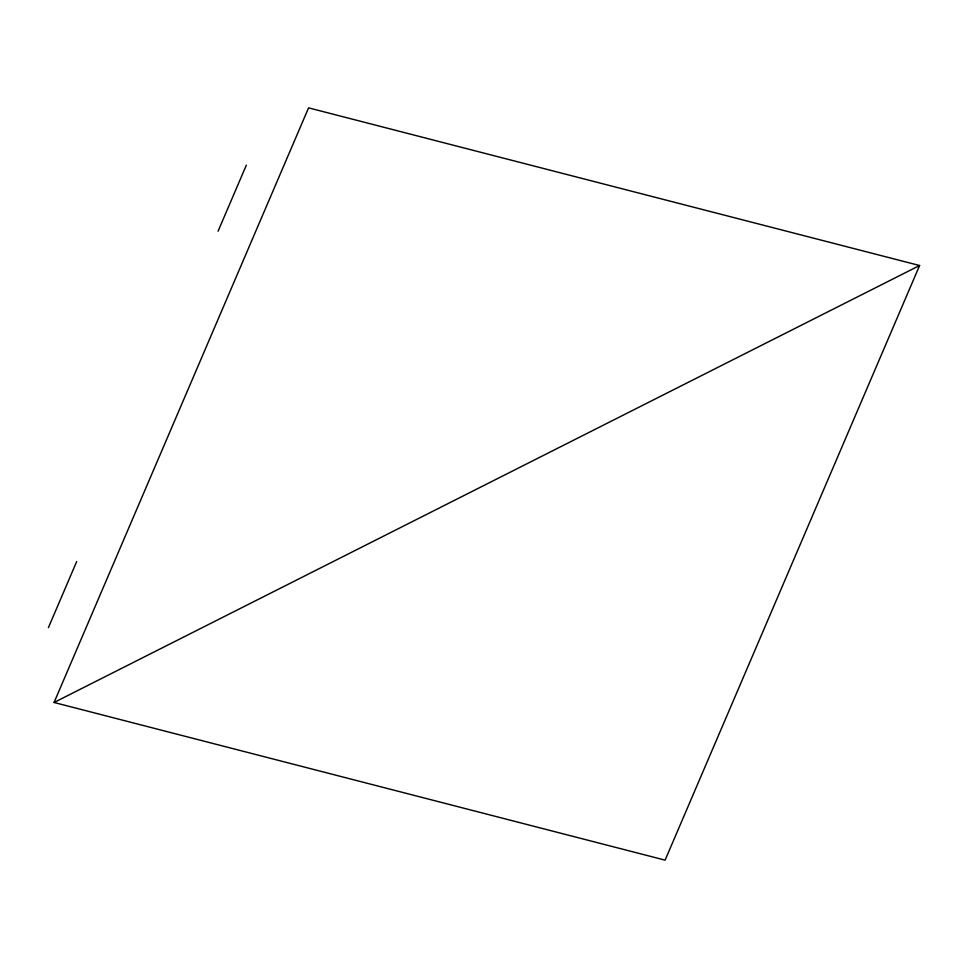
<?xml version="1.0" encoding="UTF-8"?>
<svg xmlns="http://www.w3.org/2000/svg" width="968" height="968" viewBox="0 0 968 968"><rect width="100%" height="100%" fill="white"/><g stroke="black" fill="none" stroke-linecap="round" stroke-linejoin="round"><path stroke-width="1.45" d="M48.4 627.651L76.678 561.573M218.066 231.231L246.344 165.165M54.063 702.478L308.574 107.859L919.6 265.522L665.101 860.141L54.063 702.478L919.6 265.522"/></g></svg>
